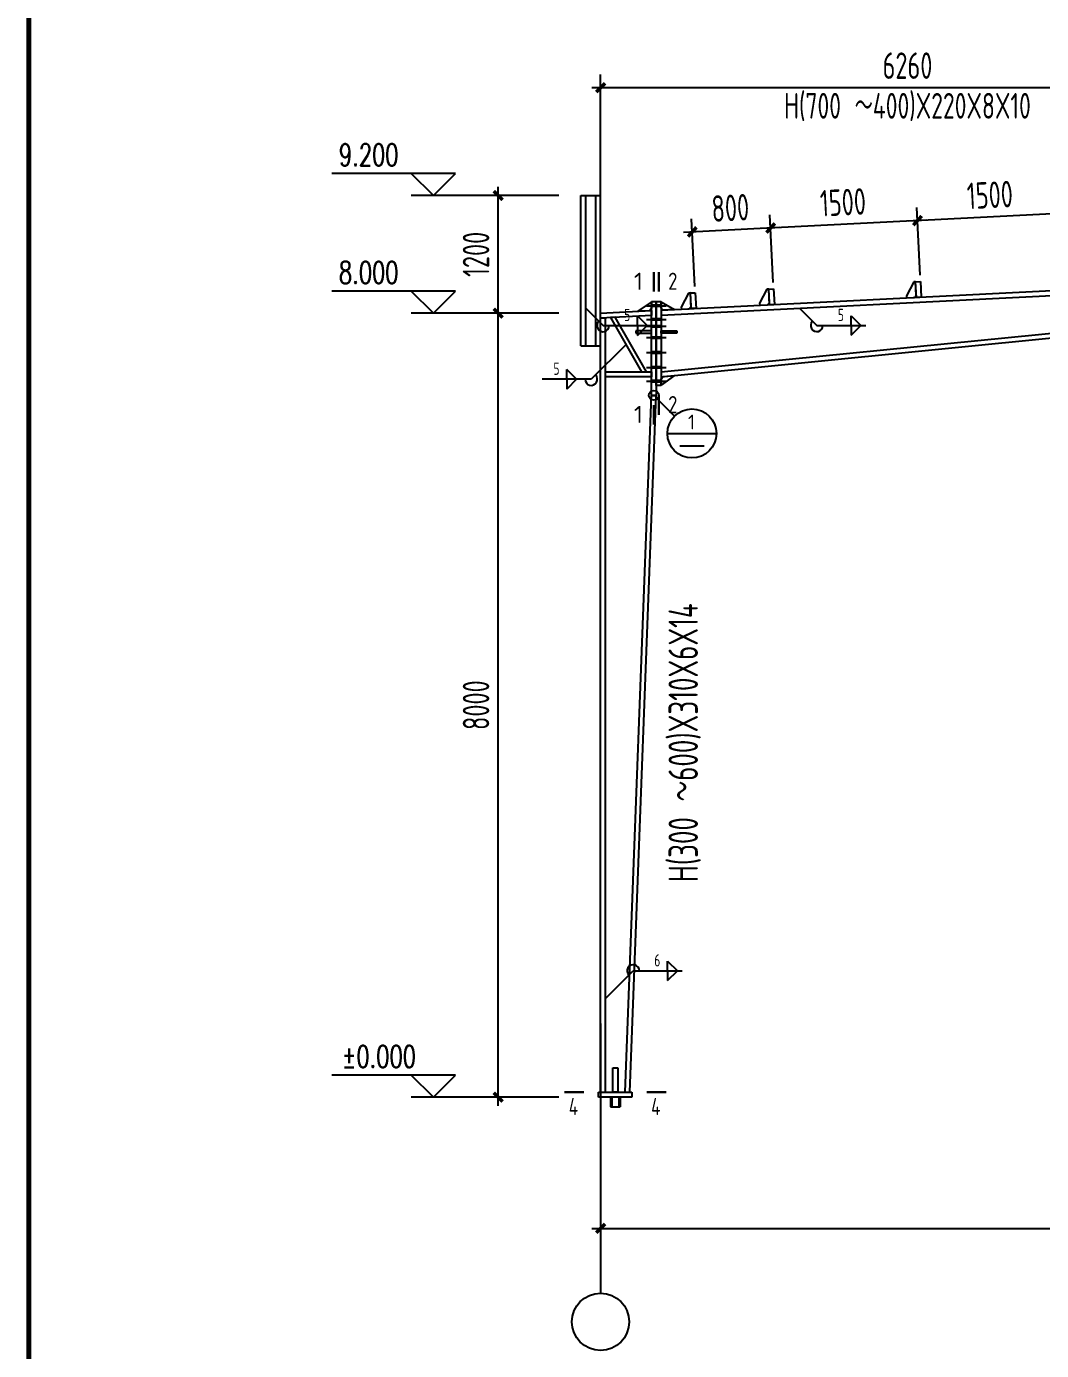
# Model space of a CAD drawing. Extents: x -17471 to 313636, y -71590 to 757901.
# Drawn here: x 189986 to 210691, y 582924 to 609945 of the extents above; entities that cross this region are included whole.
import ezdxf
from ezdxf.enums import TextEntityAlignment as Align

# ---------------------------------------------------------------- set-up
doc = ezdxf.new("R2010")
doc.units = 0
doc.header["$LTSCALE"] = 1000
doc.header["$MEASUREMENT"] = 0
for name, color, linetype in [('10', 7, 'Continuous'), ('112', 253, 'Continuous'), ('114', 2, 'Continuous'), ('116', 1, 'Continuous'), ('14', 2, 'Continuous'), ('DIM', 3, 'Continuous'), ('DIM_ELEV', 3, 'Continuous'), ('DOTE', 1, 'Continuous'), ('PUB_TEXT', 7, 'Continuous'), ('PUB_TITLE', 4, 'Continuous'), ('墙线__粗线', 7, 'Continuous'), ('尺寸标注', 253, 'Continuous'), ('柱子', 3, 'Continuous'), ('焊缝标注', 253, 'Continuous'), ('索引符号标注', 253, 'Continuous')]:
    doc.layers.add(name, color=color, linetype=linetype)
doc.styles.add('_TCH_DIM', font='SIMPLEX', dxfattribs={"bigfont": 'GBCBIG'})
doc.styles.add('TSSD_Dimension', font='Tssdeng.shx', dxfattribs={"width": 0.7, "bigfont": 'hztxt.shx'})
doc.styles.add('TSSD_REIN', font='Tssdeng.shx', dxfattribs={"width": 0.7, "bigfont": 'hztxt.shx'})
doc.dimstyles.new('TSSD_200_200', dxfattribs={"dimtxt": 600, "dimasz": 200, "dimexe": 200, "dimexo": 500, "dimgap": 200, "dimtad": 1, "dimdec": 0, "dimzin": 0, "dimdsep": 46, "dimtxsty": 'TSSD_Dimension', "dimblk": 'ARCHTICK', "dimcen": 0, "dimdle": 200, "dimclrt": 7, "dimadec": 0, "dimazin": 0, "dimtfac": 1, "dimtdec": 0, "dimtix": 1, "dimtmove": 2, "dimatfit": 3, "dimfxl": 0, "dimtolj": 1, "dimtzin": 0, "dimarcsym": 0})

# ---------------------------------------------------------------- blocks, each defined once
blk = doc.blocks.new('_ArchTick')
at = {"color": 0, "linetype": 'ByBlock', "const_width": 0.4}
blk.add_lwpolyline([(-0.5, -0.5), (0.5, 0.5)], dxfattribs=at)
blk = doc.blocks.new('*D551')
at = {"layer": 'Defpoints', "color": 0, "transparency": 16777216}
for p in [(208161, 605983), (211235, 604572), (208239, 604422)]:
    blk.add_point(p, dxfattribs=at)
at = {"layer": 'DIM', "color": 0, "lineweight": -2, "transparency": 16777216}
for p, q in [((211213, 605021), (211144, 606402)), ((211337, 606142), (207981, 605974)), ((208217, 604871), (208147, 606253))]:
    blk.add_line(p, q, dxfattribs=at)
at = {"layer": 'DIM', "color": 0, "lineweight": -2, "transparency": 16777216, "xscale": 180, "yscale": 180, "zscale": 180}
for p, rotation in [((208161, 605983), 182.8623779392404), ((211157, 606133), 2.862377939240428)]:
    blk.add_blockref('_ArchTick', p, dxfattribs=dict(at, rotation=rotation))
at = {"layer": 'DIM', "color": 7, "transparency": 16777216, "insert": (209637, 606507), "char_height": 540, "attachment_point": 5, "rotation": 2.8624, "style": 'TSSD_REIN'}
blk.add_mtext('\\A1;1500', dxfattribs=at)
blk = doc.blocks.new('*D552')
at = {"layer": 'Defpoints', "color": 0, "transparency": 16777216}
for p in [(205165, 605833), (205243, 604272), (208239, 604422)]:
    blk.add_point(p, dxfattribs=at)
at = {"layer": 'DIM', "color": 0, "lineweight": -2, "transparency": 16777216}
for p, q in [((205220, 604722), (205151, 606103)), ((208217, 604871), (208147, 606253)), ((208341, 605992), (204985, 605824))]:
    blk.add_line(p, q, dxfattribs=at)
at = {"layer": 'DIM', "color": 0, "lineweight": -2, "transparency": 16777216, "xscale": 180, "yscale": 180, "zscale": 180}
for p, rotation in [((208161, 605983), 2.862496831527244), ((205165, 605833), 182.8624968315272)]:
    blk.add_blockref('_ArchTick', p, dxfattribs=dict(at, rotation=rotation))
at = {"layer": 'DIM', "color": 7, "transparency": 16777216, "insert": (206640, 606357), "char_height": 540, "attachment_point": 5, "rotation": 2.8625, "style": 'TSSD_REIN'}
blk.add_mtext('\\A1;1500', dxfattribs=at)
blk = doc.blocks.new('*D553')
at = {"layer": 'Defpoints', "color": 0, "transparency": 16777216}
for p in [(203567, 605753), (203645, 604192), (205243, 604272)]:
    blk.add_point(p, dxfattribs=at)
at = {"layer": 'DIM', "color": 0, "lineweight": -2, "transparency": 16777216}
for p, q in [((205220, 604722), (205151, 606103)), ((205344, 605842), (203387, 605744)), ((203622, 604642), (203553, 606023))]:
    blk.add_line(p, q, dxfattribs=at)
at = {"layer": 'DIM', "color": 0, "lineweight": -2, "transparency": 16777216, "xscale": 180, "yscale": 180, "zscale": 180}
for p, rotation in [((203567, 605753), 182.8624121047973), ((205165, 605833), 2.862412104797292)]:
    blk.add_blockref('_ArchTick', p, dxfattribs=dict(at, rotation=rotation))
at = {"layer": 'DIM', "color": 7, "transparency": 16777216, "insert": (204343, 606243), "char_height": 540, "attachment_point": 5, "rotation": 2.8624, "style": 'TSSD_REIN'}
blk.add_mtext('\\A1;800', dxfattribs=at)
blk = doc.blocks.new('*D563')
at = {"layer": 'Defpoints', "color": 0, "transparency": 16777216}
for p in [(199606, 604095), (201297, 604095), (201297, 588095)]:
    blk.add_point(p, dxfattribs=at)
at = {"layer": 'DIM', "color": 0, "lineweight": -2, "transparency": 16777216}
for p, q in [((199606, 587915), (199606, 604275)), ((200847, 604095), (199336, 604095)), ((200847, 588095), (199336, 588095))]:
    blk.add_line(p, q, dxfattribs=at)
at = {"layer": 'DIM', "color": 0, "lineweight": -2, "transparency": 16777216, "xscale": 180, "yscale": 180, "zscale": 180}
for p, rotation in [((199606, 604095), 90), ((199606, 588095), 270)]:
    blk.add_blockref('_ArchTick', p, dxfattribs=dict(at, rotation=rotation))
at = {"layer": 'DIM', "color": 7, "transparency": 16777216, "insert": (199156, 596095), "char_height": 540, "attachment_point": 5, "rotation": 90, "style": 'TSSD_REIN'}
blk.add_mtext('\\A1;8000', dxfattribs=at)
blk = doc.blocks.new('*D564')
at = {"layer": 'Defpoints', "color": 0, "transparency": 16777216}
for p in [(199606, 606495), (201297, 606495), (201297, 604095)]:
    blk.add_point(p, dxfattribs=at)
at = {"layer": 'DIM', "color": 0, "lineweight": -2, "transparency": 16777216}
for p, q in [((199606, 603915), (199606, 606675)), ((200847, 606495), (199336, 606495)), ((200847, 604095), (199336, 604095))]:
    blk.add_line(p, q, dxfattribs=at)
at = {"layer": 'DIM', "color": 0, "lineweight": -2, "transparency": 16777216, "xscale": 180, "yscale": 180, "zscale": 180}
for p, rotation in [((199606, 606495), 90), ((199606, 604095), 270)]:
    blk.add_blockref('_ArchTick', p, dxfattribs=dict(at, rotation=rotation))
at = {"layer": 'DIM', "color": 7, "transparency": 16777216, "insert": (199156, 605295), "char_height": 540, "attachment_point": 5, "rotation": 90, "style": 'TSSD_REIN'}
blk.add_mtext('\\A1;1200', dxfattribs=at)
blk = doc.blocks.new('*D567')
at = {"layer": 'Defpoints', "color": 0, "transparency": 16777216}
for p in [(201697, 588095), (250737, 588095), (250737, 585417)]:
    blk.add_point(p, dxfattribs=at)
at = {"layer": 'DIM', "color": 0, "lineweight": -2, "transparency": 16777216}
for p, q in [((201697, 587645), (201697, 585147)), ((250737, 587645), (250737, 585147)), ((201517, 585417), (250917, 585417))]:
    blk.add_line(p, q, dxfattribs=at)
at = {"layer": 'DIM', "color": 0, "lineweight": -2, "transparency": 16777216, "xscale": 180, "yscale": 180, "zscale": 180, "rotation": 180}
blk.add_blockref('_ArchTick', (201697, 585417), dxfattribs=at)
at = {"layer": 'DIM', "color": 0, "lineweight": -2, "transparency": 16777216, "xscale": 180, "yscale": 180, "zscale": 180}
blk.add_blockref('_ArchTick', (250737, 585417), dxfattribs=at)
at = {"layer": 'DIM', "color": 7, "transparency": 16777216, "insert": (226217, 585867), "char_height": 540, "attachment_point": 5, "style": 'TSSD_REIN'}
blk.add_mtext('\\A1;24520', dxfattribs=at)
blk = doc.blocks.new('*D569')
at = {"layer": 'Defpoints', "color": 0, "transparency": 16777216}
for p in [(201697, 608696), (201697, 605496), (214217, 605496)]:
    blk.add_point(p, dxfattribs=at)
at = {"layer": 'DIM', "color": 0, "lineweight": -2, "transparency": 16777216}
for p, q in [((201697, 605946), (201697, 608966)), ((214217, 605946), (214217, 608966)), ((214397, 608696), (201517, 608696))]:
    blk.add_line(p, q, dxfattribs=at)
at = {"layer": 'DIM', "color": 0, "lineweight": -2, "transparency": 16777216, "xscale": 180, "yscale": 180, "zscale": 180, "rotation": 180}
blk.add_blockref('_ArchTick', (201697, 608696), dxfattribs=at)
at = {"layer": 'DIM', "color": 0, "lineweight": -2, "transparency": 16777216, "xscale": 180, "yscale": 180, "zscale": 180}
blk.add_blockref('_ArchTick', (214217, 608696), dxfattribs=at)
at = {"layer": 'DIM', "color": 7, "transparency": 16777216, "insert": (207957, 609146), "char_height": 540, "attachment_point": 5, "style": 'TSSD_REIN'}
blk.add_mtext('\\A1;6260', dxfattribs=at)

msp = doc.modelspace()

# ---------------------------------------------------------------- linework, layer by layer
at = {"layer": '10', "const_width": 45}
for points in [[(202783.1, 604935.3), (202783.1, 604535.3)], [(202883.1, 604935.3), (202883.1, 604535.3)], [(202883.1, 602017.7), (202883.1, 602417.7)], [(202783.1, 601817.7), (202783.1, 602217.7)], [(200956.5, 588194.9), (201356.5, 588194.9)], [(203036.5, 588194.9), (202636.5, 588194.9)]]:
    msp.add_lwpolyline(points, dxfattribs=at)
at = {"layer": '112', "color": 3}
msp.add_circle((201696.5, 583510.4), 584.5, dxfattribs=at)
at = {"layer": '114'}
for p, q in [((202633.1, 604246.7), (203033.1, 604246.7)), ((202633.1, 603966.6), (203033.1, 603966.6)), ((202633.1, 603826.6), (203033.1, 603826.6)), ((202633.1, 603596.6), (203033.1, 603596.6)), ((202633.1, 603292.6), (203033.1, 603292.6)), ((202633.1, 602988.2), (203033.1, 602988.2)), ((202633.1, 602707.7), (203033.1, 602707.7))]:
    msp.add_line(p, q, dxfattribs=at)
at = {"layer": '114', "color": 1, "const_width": 70}
for points in [[(202733.1, 604246.7), (202933.1, 604246.7)], [(202733.1, 603966.6), (202933.1, 603966.6)], [(202733.1, 603826.6), (202933.1, 603826.6)], [(202733.1, 603596.6), (202933.1, 603596.6)], [(202733.1, 603292.6), (202933.1, 603292.6)], [(202733.1, 602988.2), (202933.1, 602988.2)], [(202733.1, 602707.7), (202933.1, 602707.7)]]:
    msp.add_lwpolyline(points, dxfattribs=at)
at = {"layer": '116'}
for p, q in [((201896.5, 588094.9), (201896.5, 587894.9)), ((201926.5, 588094.9), (201926.5, 587894.9)), ((202066.5, 588094.9), (202066.5, 587894.9)), ((202096.5, 588094.9), (202096.5, 587894.9)), ((201896.5, 587894.9), (202096.5, 587894.9))]:
    msp.add_line(p, q, dxfattribs=at)
at = {"layer": '14'}
for p, q in [((202463.4, 604133.2), (202733.1, 604316.7)), ((202733.1, 604186.7), (202693.1, 604144.7)), ((202733.1, 602417.7), (202733.1, 604335.3)), ((202733.1, 604335.3), (202833.1, 604335.3)), ((202733.1, 604316.7), (202733.1, 604186.7)), ((202833.1, 602617.7), (202833.1, 604335.3)), ((202833.1, 604335.3), (202833.1, 602417.7)), ((202833.1, 604335.3), (202933.1, 604335.3)), ((202933.1, 604335.3), (202933.1, 602617.7)), ((202933.1, 604196.7), (202933.1, 604326.7)), ((202933.1, 604326.7), (203202.7, 604170.2)), ((202973, 604158.7), (202933.1, 604196.7)), ((201696.5, 604094.9), (202733.1, 604146.7)), ((201696.5, 603994.8), (201696.5, 604094.9)), ((202733.1, 604046.6), (201696.5, 603994.8)), ((201996.3, 604009.8), (201896.4, 604004.8)), ((201896.4, 604004.8), (202533.1, 602897.9)), ((202633.1, 602897.9), (201996.3, 604009.8)), ((202693.1, 604144.7), (202463.4, 604133.2)), ((202733.1, 604146.7), (202733.1, 604046.6)), ((203202.7, 604170.2), (202973, 604158.7)), ((202413.1, 603736.6), (202413.1, 603686.6)), ((202733.1, 603736.6), (202413.1, 603736.6)), ((202413.1, 603686.6), (202733.1, 603686.6)), ((202733.1, 603686.6), (202733.1, 603736.6)), ((202933.1, 603686.6), (202933.1, 603736.6)), ((202933.1, 603736.6), (203253.1, 603736.6)), ((203253.1, 603686.6), (202933.1, 603686.6)), ((203253.1, 603736.6), (203253.1, 603686.6)), ((201796.5, 602897.9), (202733.1, 602897.9)), ((201796.5, 602797.9), (201796.5, 602897.9)), ((202533.1, 602897.9), (202633.1, 602897.9)), ((202733.1, 602897.9), (202733.1, 602797.9)), ((202733.1, 602797.9), (201796.5, 602797.9)), ((202933.1, 602617.7), (202833.1, 602617.7)), ((203201.7, 602824.4), (202933.1, 602627.7)), ((202933.1, 602757.7), (202972.9, 602801.6)), ((202933.1, 602627.7), (202933.1, 602757.7)), ((202972.9, 602801.6), (203201.7, 602824.4)), ((202833.1, 602417.7), (202733.1, 602417.7)), ((201946.5, 588694.9), (202046.5, 588694.9)), ((201946.5, 588194.9), (201946.5, 588694.9)), ((202046.5, 588694.9), (202046.5, 588194.9)), ((201656.5, 588194.9), (202336.5, 588194.9)), ((201656.5, 588094.9), (201656.5, 588194.9)), ((202336.5, 588094.9), (201656.5, 588094.9)), ((202046.5, 588194.9), (201946.5, 588194.9)), ((202336.5, 588194.9), (202336.5, 588094.9))]:
    msp.add_line(p, q, dxfattribs=at)
at = {"layer": 'DIM_ELEV'}
for p, q in [((198735.7, 606944.9), (196215.7, 606944.9)), ((198285.7, 606494.9), (197835.7, 606944.9)), ((198285.7, 606494.9), (198735.7, 606944.9)), ((199335.7, 606494.9), (197835.7, 606494.9)), ((198735.7, 604544.9), (196215.7, 604544.9)), ((198285.7, 604094.9), (197835.7, 604544.9)), ((198285.7, 604094.9), (198735.7, 604544.9)), ((199335.7, 604094.9), (197835.7, 604094.9)), ((198735.7, 588544.9), (196215.7, 588544.9)), ((198285.7, 588094.9), (197835.7, 588544.9)), ((198285.7, 588094.9), (198735.7, 588544.9)), ((199335.7, 588094.9), (197835.7, 588094.9))]:
    msp.add_line(p, q, dxfattribs=at)
at = {"layer": 'DOTE'}
msp.add_line((201696.5, 589594.9), (201696.5, 584094.9), dxfattribs=at)
at = {"layer": 'PUB_TITLE', "const_width": 100}
msp.add_lwpolyline([(190035.9, 556320.6), (270635.9, 556320.6), (270635.9, 613720.6), (190035.9, 613720.6)], close=True, dxfattribs=at)
at = {"layer": '墙线__粗线'}
msp.add_circle((202783.1, 602417.7), 100, dxfattribs=at)
at = {"layer": '尺寸标注'}
for p, q in [((208083.2, 604734.6), (207937.4, 604447)), ((208123.1, 604736.6), (208083.2, 604734.6)), ((208123.1, 604736.6), (208223, 604741.6)), ((208137.1, 604457), (208123.1, 604736.6)), ((208139.1, 604417), (208123.1, 604736.6)), ((208223, 604741.6), (208239, 604422)), ((203488.9, 604504.9), (203343.1, 604217.3)), ((203528.9, 604506.9), (203488.9, 604504.9)), ((203528.9, 604506.9), (203628.7, 604511.9)), ((203542.8, 604227.3), (203528.9, 604506.9)), ((203544.8, 604187.3), (203528.9, 604506.9)), ((203628.7, 604511.9), (203644.7, 604192.3)), ((205086.9, 604584.8), (204941.1, 604297.2)), ((205126.9, 604586.8), (205086.9, 604584.8)), ((205126.9, 604586.8), (205226.7, 604591.8)), ((205140.8, 604307.2), (205126.9, 604586.8)), ((205142.8, 604267.2), (205126.9, 604586.8)), ((205226.7, 604591.8), (205242.7, 604272.2)), ((208099.2, 604415), (208137.1, 604457)), ((203343.1, 604217.3), (203345.1, 604177.3)), ((203504.9, 604185.3), (203542.8, 604227.3)), ((203644.7, 604192.3), (203544.8, 604187.3)), ((204941.1, 604297.2), (204943.1, 604257.2)), ((204943.1, 604257.2), (205102.9, 604265.2)), ((205102.9, 604265.2), (205140.8, 604307.2)), ((205242.7, 604272.2), (205142.8, 604267.2)), ((207937.4, 604447), (207939.4, 604407)), ((207939.4, 604407), (208099.2, 604415)), ((208239, 604422), (208139.1, 604417)), ((203345.1, 604177.3), (203504.9, 604185.3))]:
    msp.add_line(p, q, dxfattribs=at)
at = {"layer": '柱子'}
for p, q in [((201296.5, 606494.9), (201696.5, 606494.9)), ((201296.5, 606494.9), (201396.5, 606494.9)), ((201296.5, 603429.8), (201296.5, 606494.9)), ((201396.5, 603429.8), (201396.5, 606494.9)), ((201596.5, 606494.9), (201696.5, 606494.9)), ((201596.5, 603429.8), (201596.5, 606494.9)), ((201696.5, 603429.8), (201696.5, 606494.9)), ((202933.1, 604156.7), (214216.5, 604720.9)), ((202933.1, 604056.6), (214221.5, 604621)), ((201696.5, 603994.8), (201796.5, 603999.8)), ((201696.5, 588194.9), (201696.5, 603994.8)), ((201796.5, 588194.9), (201796.5, 603999.8)), ((202933.1, 602898.2), (214251.5, 604021.9)), ((202933.1, 602797.7), (214256.5, 603921.9)), ((201296.5, 603429.8), (201696.5, 603429.8)), ((202196.5, 588194.9), (202733.1, 602417.7)), ((202296.5, 588194.9), (202833.1, 602417.7)), ((202733.1, 602417.7), (202833.1, 602417.7))]:
    msp.add_line(p, q, dxfattribs=at)
at = {"layer": '焊缝标注'}
for p, q in [((201396.5, 604196.1), (201749.1, 603841.5)), ((205755.2, 604197.7), (206107.7, 603843.2)), ((202449.1, 604041.5), (202649.1, 603841.5)), ((202449.1, 603841.5), (202449.1, 604041.5)), ((206807.7, 604043.2), (207007.7, 603843.2)), ((206807.7, 603843.2), (206807.7, 604043.2)), ((201749.1, 603841.5), (202749.1, 603841.5)), ((202449.1, 603641.5), (202649.1, 603841.5)), ((202449.1, 603841.5), (202449.1, 603641.5)), ((206107.7, 603843.2), (207107.7, 603843.2)), ((206807.7, 603643.2), (207007.7, 603843.2)), ((206807.7, 603843.2), (206807.7, 603643.2)), ((202214.7, 603451.3), (201506.2, 602745.7)), ((202214.7, 603451.3), (201506.2, 602745.7)), ((201206.2, 602745.7), (201006.2, 602945.7)), ((201006.2, 602745.7), (201006.2, 602945.7)), ((201206.2, 602745.7), (201006.2, 602945.7)), ((201006.2, 602745.7), (201006.2, 602945.7)), ((201506.2, 602745.7), (200506.2, 602745.7)), ((201506.2, 602745.7), (200506.2, 602745.7)), ((201206.2, 602745.7), (201006.2, 602545.7)), ((201006.2, 602745.7), (201006.2, 602545.7)), ((201206.2, 602745.7), (201006.2, 602545.7)), ((201006.2, 602745.7), (201006.2, 602545.7)), ((203062.4, 590872.3), (203262.4, 590672.3)), ((203062.4, 590672.3), (203062.4, 590872.3)), ((201796.5, 590106.8), (202362.4, 590672.3)), ((202362.4, 590672.3), (203362.4, 590672.3)), ((203062.4, 590472.3), (203262.4, 590672.3)), ((203062.4, 590672.3), (203062.4, 590472.3))]:
    msp.add_line(p, q, dxfattribs=at)
for centre, start, end in [((201749.1, 603841.5), 134.84026, 0), ((206107.7, 603843.2), 134.84028, 0), ((201506.2, 602745.7), 179.99999, 44.88593), ((201506.2, 602745.7), 179.99999, 44.88593), ((202362.4, 590672.3), 0, 224.97719)]:
    msp.add_arc(centre, 125, start, end, dxfattribs=at)
for points in [[(201396.5, 604196.1), (201456.4, 604114.6), (201477.7, 604135.7)], [(205755.2, 604197.7), (205815, 604116.2), (205836.3, 604137.4)], [(202214.7, 603451.3), (202133.3, 603391.4), (202154.5, 603370.2)], [(202214.7, 603451.3), (202133.3, 603391.4), (202154.5, 603370.2)], [(201796.5, 590106.8), (201877.9, 590166.9), (201856.7, 590188.1)]]:
    msp.add_solid(points, dxfattribs=at)
at = {"layer": '索引符号标注'}
for p, q in [((202853.8, 602347), (203207.3, 601993.4)), ((203060.9, 601639.9), (204060.9, 601639.9)), ((203310.9, 601389.9), (203810.9, 601389.9))]:
    msp.add_line(p, q, dxfattribs=at)
msp.add_circle((203560.9, 601639.9), 500, dxfattribs=at)

# ---------------------------------------------------------------- texts
at = {"layer": '10', "style": 'TSSD_REIN'}
for s, width, p, p2 in [('1', 1.560003, (202375.1, 604570.8), (202564.1, 604570.8)), ('2', 1.002857, (203075.1, 604570.8), (203264.1, 604570.8)), ('2', 1.002857, (203075.1, 602053.2), (203264.1, 602053.2)), ('1', 1.559999, (202375.1, 601853.2), (202564.1, 601853.2)), ('4', 0.936, (201048.5, 587730.4), (201237.5, 587730.4)), ('4', 0.936, (202728.5, 587730.4), (202917.5, 587730.4))]:
    msp.add_text(s, height=350, dxfattribs=dict(at, width=width)).set_placement(p, p2, align=Align.FIT)
at = {"layer": 'PUB_TEXT'}
for s, height, style, width, p in [('H(700', 525, 'TSSD_REIN', 0.7, (205440.9, 608064.2)), ('400)X220X8X10', 525, 'TSSD_REIN', 0.7, (207250.1, 608064.2)), ('～', 525, 'TSSD_REIN', 0.7, (206882.6, 608064.2)), ('9.200', 446.25, '_TCH_DIM', 0.705882, (196359.7, 607102.4)), ('8.000', 446.25, '_TCH_DIM', 0.705882, (196359.7, 604702.4)), ('%%P0.000', 446.25, '_TCH_DIM', 0.705882, (196418.2, 588702.4))]:
    msp.add_text(s, height=height, dxfattribs=dict(at, style=style, width=width)).set_placement(p)
at = {"layer": 'PUB_TEXT', "style": 'TSSD_REIN', "width": 0.7}
for s, p in [('600)X310X6X14', (203682.4, 594550.6)), ('～', (203682.4, 594130.6)), ('H(300', (203682.4, 592482.9))]:
    msp.add_text(s, height=600, rotation=90, dxfattribs=at).set_placement(p)
at = {"layer": '焊缝标注', "style": 'TSSD_REIN'}
for s, width, p, p2 in [('5', 0.909999, (202179.1, 603931.5), (202301.6, 603931.5)), ('5', 0.909999, (206537.7, 603933.2), (206660.2, 603933.2)), ('5', 0.91, (200736.2, 602835.7), (200858.7, 602835.7)), ('5', 0.91, (200736.2, 602835.7), (200858.7, 602835.7)), ('6', 0.979999, (202792.4, 590762.3), (202914.9, 590762.3))]:
    msp.add_text(s, height=250, dxfattribs=dict(at, width=width)).set_placement(p, p2, align=Align.FIT)
at = {"layer": '索引符号标注', "style": 'TSSD_REIN', "width": 1.415557}
msp.add_text('1', height=300, dxfattribs=at).set_placement((203476.9, 601723.9), (203623.9, 601723.9), align=Align.FIT)

# ---------------------------------------------------------------- dimensions: what is measured, and where the dimension line sits
at = {"layer": 'DIM'}
for base, p1, p2, picture, middle in [((201696.5, 608696.2), (214216.5, 605495.9), (201696.5, 605495.9), '*D569', (207956.5, 609146.2)), ((250736.5, 585416.8), (201696.5, 588094.9), (250736.5, 588094.9), '*D567', (226216.5, 585866.8))]:
    dim = msp.add_linear_dim(base=base, p1=p1, p2=p2, dimstyle='TSSD_200_200', override={"dimscale": 0.9, "dimexe": 300, "dimlfac": 0.5, "dimtxsty": 'TSSD_REIN'}, dxfattribs=at)
    dim.commit()
    dim.dimension.update_dxf_attribs({"geometry": picture, "text_midpoint": middle})
for p1, p2, picture, middle in [((211235.2, 604571.8), (208239, 604422), '*D551', (209636.6, 606507.2)), ((205242.7, 604272.2), (203644.7, 604192.3), '*D553', (204343.2, 606242.5)), ((208239, 604422), (205242.7, 604272.2), '*D552', (206640.3, 606357.4))]:
    dim = msp.add_aligned_dim(p1=p1, p2=p2, distance=-1562.8, dimstyle='TSSD_200_200', override={"dimscale": 0.9, "dimexe": 300, "dimlfac": 0.5, "dimtxsty": 'TSSD_REIN'}, dxfattribs=at)
    dim.commit()
    dim.dimension.update_dxf_attribs({"geometry": picture, "text_midpoint": middle})
for base, p1, p2, picture, middle in [((199605.7, 606494.9), (201296.5, 604094.9), (201296.5, 606494.9), '*D564', (199155.7, 605294.9)), ((199605.7, 604094.9), (201296.5, 588094.9), (201296.5, 604094.9), '*D563', (199155.7, 596094.9))]:
    dim = msp.add_linear_dim(base=base, p1=p1, p2=p2, angle=90, dimstyle='TSSD_200_200', override={"dimscale": 0.9, "dimexe": 300, "dimlfac": 0.5, "dimtxsty": 'TSSD_REIN'}, dxfattribs=at)
    dim.commit()
    dim.dimension.update_dxf_attribs({"geometry": picture, "text_midpoint": middle})

doc.saveas('drawing.dxf')
